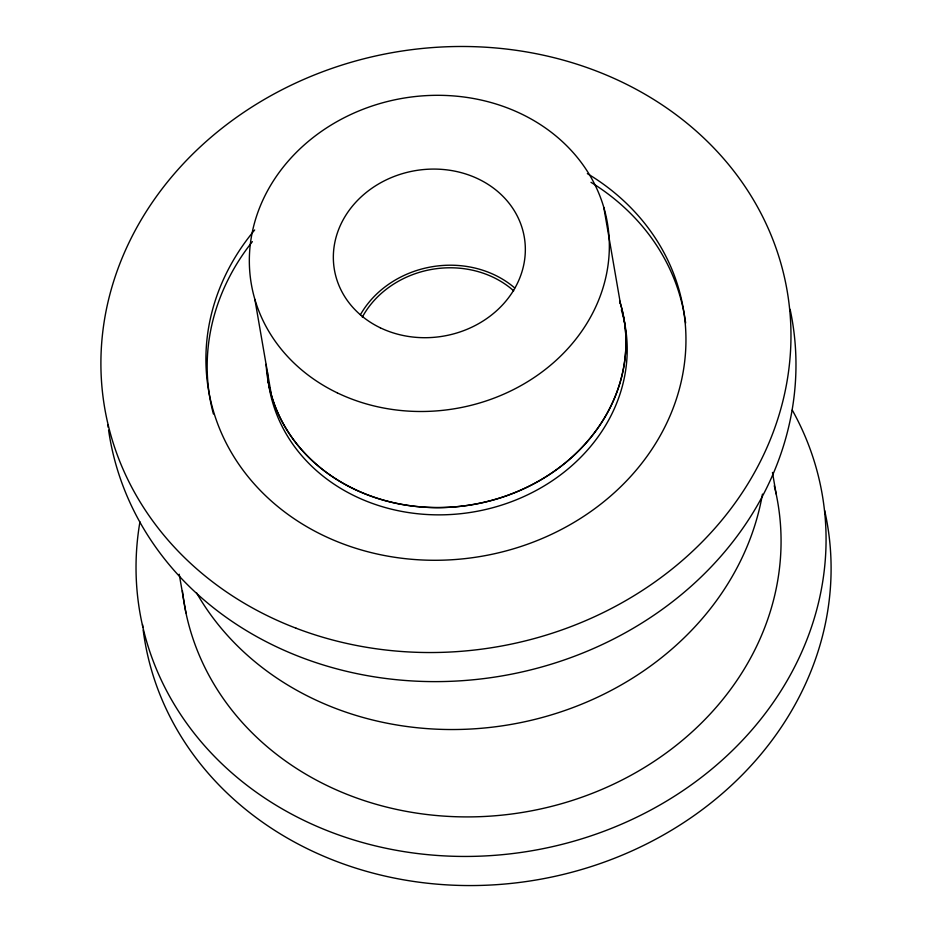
<?xml version="1.0" encoding="UTF-8"?>
<svg xmlns="http://www.w3.org/2000/svg" width="932" height="932" viewBox="0 0 932 932"><rect width="100%" height="100%" fill="white"/><g stroke="black" fill="none" stroke-linecap="round" stroke-linejoin="round"><path stroke-width="1.4" d="M179.212 574.228L185.946 612.883M603.808 207.405L620.409 303.517M254.879 299.393L271.48 395.517M772.477 472.454L776.146 493.948M792.27 410.092A346.226 301.642 -9.8 0 1 531.857 850.753A346.226 301.642 -9.8 0 1 139.94 521.85M774.271 485.77A301.071 262.3 -9.8 0 1 527.244 811.609A301.071 262.3 -9.8 0 1 182.416 590.783M824.645 510.491A346.226 301.642 -9.8 0 1 538.451 879.598A346.226 301.642 -9.8 0 1 143.19 630.055M142.852 627.294A346.226 301.642 -9.8 0 1 142.538 624.545M762.458 494.111A301.071 262.3 -9.8 0 1 511.086 724.42A301.071 262.3 -9.8 0 1 196.477 592.705M790.103 309.331A346.226 301.677 -9.7 0 1 504.096 675.549A346.226 301.677 -9.7 0 1 108.59 430.141M108.205 427.404A346.226 301.677 -9.7 0 1 107.856 424.643M587.346 173.597A240.852 209.863 -9.7 0 1 638.991 466.792A240.852 209.863 -9.7 0 1 302.119 523.889A240.852 209.863 -9.7 0 1 254.669 229.983M213.416 413.959A240.852 209.863 -9.7 0 1 252.362 241.633M591.005 182.334A240.852 209.863 -9.7 0 1 685.637 323.031M621.376 309.867A180.645 157.392 -9.7 0 1 474.738 511.726A180.645 157.392 -9.7 0 1 267.414 372.287M266.121 364.354A180.645 157.392 -9.7 0 0 474.12 504.328A180.645 157.392 -9.7 0 0 619.605 300.885A180.645 157.38 -9.8 0 1 486.341 501.777A180.645 157.38 -9.8 0 1 269.033 385.918M268.463 383.122A180.645 157.38 -9.8 0 1 267.95 380.326M362.292 317.171A93.328 81.317 -9.7 0 1 513.707 290.842M360.404 314.748A96.346 83.938 -9.8 0 1 514.697 287.941M296.085 628.215A346.226 301.677 -9.7 0 0 790.01 313.07A346.226 301.677 -9.7 0 0 251.71 107.133A346.226 301.677 -9.7 0 0 296.085 628.215M337.326 392.885A180.645 157.38 -9.8 0 0 609.33 248.122A180.645 157.38 -9.8 0 0 341.357 119.203A180.645 157.38 -9.8 0 0 337.326 392.885M380.268 327.784A96.346 83.938 -9.8 0 0 525.333 250.58A96.346 83.938 -9.8 0 0 382.411 181.822A96.346 83.938 -9.8 0 0 380.268 327.784"/></g></svg>
